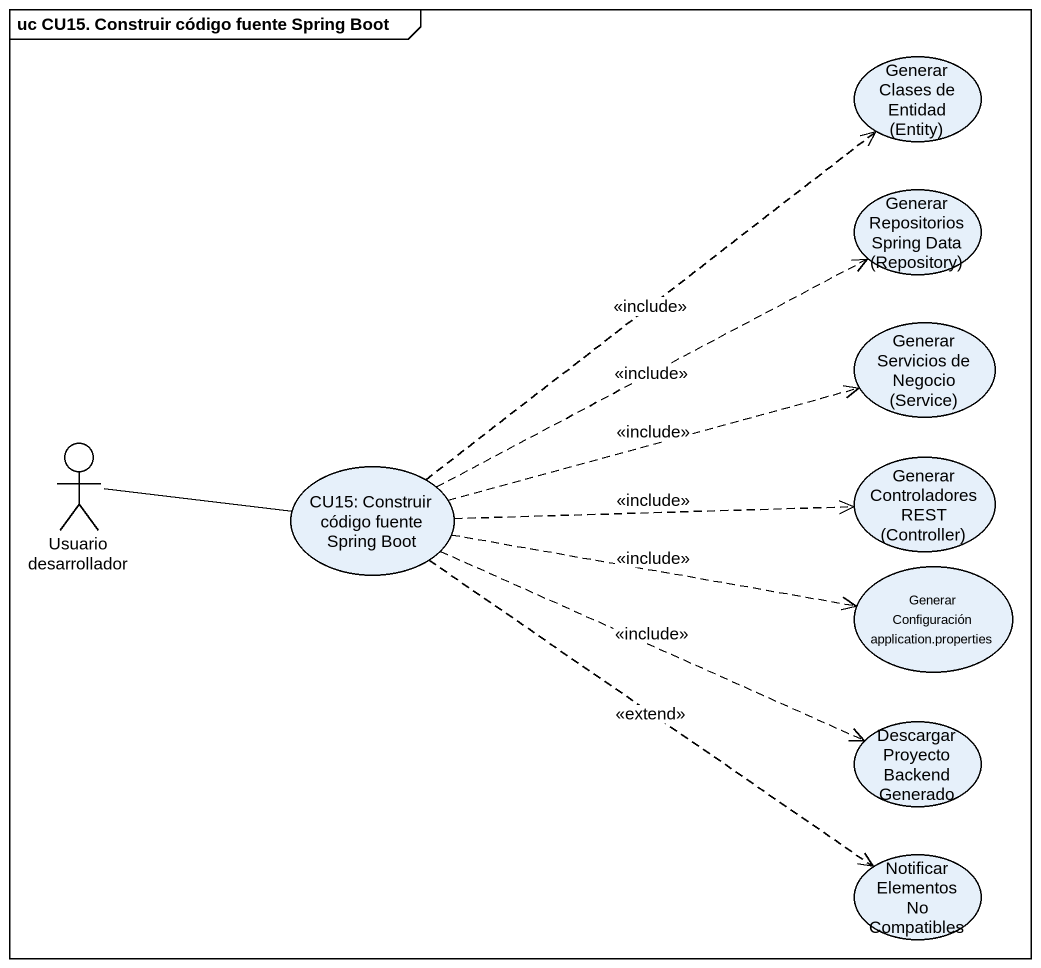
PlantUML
@startuml
mainframe uc CU15. Construir código fuente Spring Boot
usecase "Generar Clases de Entidad (Entity)" as Generar_Clases_de_Entidad
usecase "Generar Repositorios Spring Data (Repository)" as Generar_Repositorios_Spring
usecase "Generar Servicios de Negocio (Service)" as Generar_Servicios_de
actor "Usuario desarrollador" as Usuario_desarrollador
usecase "CU15: Construir código fuente Spring Boot" as CU15_Construir_código
usecase "Generar Controladores REST (Controller)" as Generar_Controladores_REST
usecase "Generar Configuración application.properties" as Generar_Configuración
usecase "Descargar Proyecto Backend Generado" as Descargar_Proyecto_Backend
usecase "Notificar Elementos No Compatibles" as Notificar_Elementos_No
Usuario_desarrollador -right- CU15_Construir_código
CU15_Construir_código .up.> Generar_Clases_de_Entidad : <<include>>
CU15_Construir_código .right.> Generar_Repositorios_Spring : <<include>>
CU15_Construir_código .right.> Generar_Servicios_de : <<include>>
CU15_Construir_código .right.> Generar_Controladores_REST : <<include>>
CU15_Construir_código .right.> Generar_Configuración : <<include>>
CU15_Construir_código .right.> Descargar_Proyecto_Backend : <<include>>
CU15_Construir_código ..> Notificar_Elementos_No : <<extend>>
@enduml
